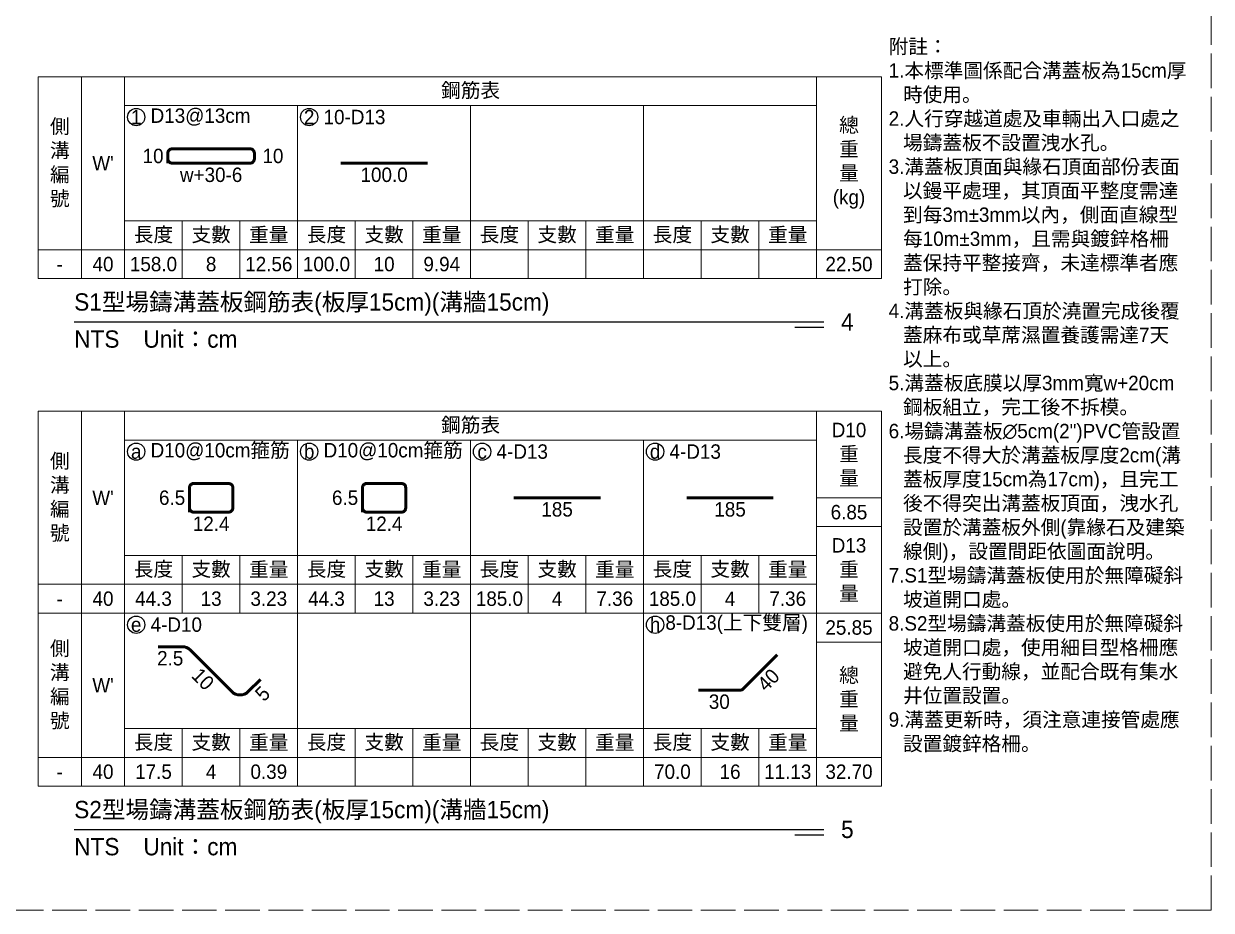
# Model space of a CAD drawing. Extents: x -4891 to 4829, y -5666 to -3242.
# Drawn here: x -602.8 to -190.9, y -4196.3 to -3888.9 of the extents above; entities that cross this region are included whole.
import ezdxf

# ---------------------------------------------------------------- set-up
doc = ezdxf.new("R2010")
doc.units = 0
doc.header["$MEASUREMENT"] = 0
doc.linetypes.add('ACAD_ISO02W100', pattern=[15, 12, -3])
doc.layers.add('一、1.基本-圖框', color=7, linetype='Continuous', lineweight=20)
doc.layers.add('二、5.繪圖-鋼筋', color=60, linetype='Continuous', lineweight=50)
doc.layers.add('一、4.基本-隱藏', color=9, linetype='ACAD_ISO02W100', lineweight=20, plot=False)
doc.layers.add('三、1.文字-說明文字', color=2, linetype='Continuous')
doc.layers.add('三、3.文字-註解文字', color=2, linetype='Continuous')
doc.styles.add('次圖名(詳圖)', font='MS PGothic.ttf', dxfattribs={"height": 6})
doc.styles.add('註解文字', font='MS PGothic.ttf', dxfattribs={"height": 5})

msp = doc.modelspace()

# ---------------------------------------------------------------- linework, layer by layer
at = {"layer": '一、1.基本-圖框'}
for points in [[(-597.759, -3907.296), (-582.759, -3907.296), (-582.759, -3967.296), (-597.759, -3967.296)], [(-582.759, -3907.296), (-567.759, -3907.296), (-567.759, -3967.296), (-582.759, -3967.296)], [(-567.759, -3907.296), (-327.759, -3907.296), (-327.759, -3917.296), (-567.759, -3917.296)], [(-327.759, -3907.296), (-305.259, -3907.296), (-305.259, -3967.296), (-327.759, -3967.296)], [(-507.759, -3917.296), (-567.759, -3917.296), (-567.759, -3957.296), (-507.759, -3957.296)], [(-447.759, -3917.296), (-507.759, -3917.296), (-507.759, -3957.296), (-447.759, -3957.296)], [(-387.759, -3917.296), (-447.759, -3917.296), (-447.759, -3957.296), (-387.759, -3957.296)], [(-327.759, -3917.296), (-387.759, -3917.296), (-387.759, -3957.296), (-327.759, -3957.296)], [(-567.759, -3957.296), (-547.759, -3957.296), (-547.759, -3967.296), (-567.759, -3967.296)], [(-547.759, -3957.296), (-527.759, -3957.296), (-527.759, -3967.296), (-547.759, -3967.296)], [(-527.759, -3957.296), (-507.759, -3957.296), (-507.759, -3967.296), (-527.759, -3967.296)], [(-507.759, -3957.296), (-487.759, -3957.296), (-487.759, -3967.296), (-507.759, -3967.296)], [(-487.759, -3957.296), (-467.759, -3957.296), (-467.759, -3967.296), (-487.759, -3967.296)], [(-467.759, -3957.296), (-447.759, -3957.296), (-447.759, -3967.296), (-467.759, -3967.296)], [(-447.759, -3957.296), (-427.759, -3957.296), (-427.759, -3967.296), (-447.759, -3967.296)], [(-427.759, -3957.296), (-407.759, -3957.296), (-407.759, -3967.296), (-427.759, -3967.296)], [(-407.759, -3957.296), (-387.759, -3957.296), (-387.759, -3967.296), (-407.759, -3967.296)], [(-387.759, -3957.296), (-367.759, -3957.296), (-367.759, -3967.296), (-387.759, -3967.296)], [(-367.759, -3957.296), (-347.759, -3957.296), (-347.759, -3967.296), (-367.759, -3967.296)], [(-347.759, -3957.296), (-327.759, -3957.296), (-327.759, -3967.296), (-347.759, -3967.296)], [(-597.759, -3967.296), (-582.759, -3967.296), (-582.759, -3977.296), (-597.759, -3977.296)], [(-582.759, -3967.296), (-567.759, -3967.296), (-567.759, -3977.296), (-582.759, -3977.296)], [(-567.759, -3967.296), (-547.759, -3967.296), (-547.759, -3977.296), (-567.759, -3977.296)], [(-547.759, -3967.296), (-527.759, -3967.296), (-527.759, -3977.296), (-547.759, -3977.296)], [(-527.759, -3967.296), (-507.759, -3967.296), (-507.759, -3977.296), (-527.759, -3977.296)], [(-507.759, -3967.296), (-487.759, -3967.296), (-487.759, -3977.296), (-507.759, -3977.296)], [(-487.759, -3967.296), (-467.759, -3967.296), (-467.759, -3977.296), (-487.759, -3977.296)], [(-467.759, -3967.296), (-447.759, -3967.296), (-447.759, -3977.296), (-467.759, -3977.296)], [(-447.759, -3967.296), (-427.759, -3967.296), (-427.759, -3977.296), (-447.759, -3977.296)], [(-427.759, -3967.296), (-407.759, -3967.296), (-407.759, -3977.296), (-427.759, -3977.296)], [(-407.759, -3967.296), (-387.759, -3967.296), (-387.759, -3977.296), (-407.759, -3977.296)], [(-387.759, -3967.296), (-367.759, -3967.296), (-367.759, -3977.296), (-387.759, -3977.296)], [(-367.759, -3967.296), (-347.759, -3967.296), (-347.759, -3977.296), (-367.759, -3977.296)], [(-347.759, -3967.296), (-327.759, -3967.296), (-327.759, -3977.296), (-347.759, -3977.296)], [(-327.759, -3967.296), (-305.259, -3967.296), (-305.259, -3977.296), (-327.759, -3977.296)], [(-597.759, -4023.296), (-582.759, -4023.296), (-582.759, -4083.296), (-597.759, -4083.296)], [(-582.759, -4023.296), (-567.759, -4023.296), (-567.759, -4083.296), (-582.759, -4083.296)], [(-567.759, -4023.296), (-327.759, -4023.296), (-327.759, -4033.296), (-567.759, -4033.296)], [(-327.759, -4023.296), (-305.259, -4023.296), (-305.259, -4053.296), (-327.759, -4053.296)], [(-507.759, -4033.296), (-567.759, -4033.296), (-567.759, -4073.296), (-507.759, -4073.296)], [(-447.759, -4033.296), (-507.759, -4033.296), (-507.759, -4073.296), (-447.759, -4073.296)], [(-387.759, -4033.296), (-447.759, -4033.296), (-447.759, -4073.296), (-387.759, -4073.296)], [(-327.759, -4033.296), (-387.759, -4033.296), (-387.759, -4073.296), (-327.759, -4073.296)], [(-327.759, -4053.296), (-305.259, -4053.296), (-305.259, -4063.296), (-327.759, -4063.296)], [(-327.759, -4063.296), (-305.259, -4063.296), (-305.259, -4093.296), (-327.759, -4093.296)], [(-567.759, -4073.296), (-547.759, -4073.296), (-547.759, -4083.296), (-567.759, -4083.296)], [(-547.759, -4073.296), (-527.759, -4073.296), (-527.759, -4083.296), (-547.759, -4083.296)], [(-527.759, -4073.296), (-507.759, -4073.296), (-507.759, -4083.296), (-527.759, -4083.296)], [(-507.759, -4073.296), (-487.759, -4073.296), (-487.759, -4083.296), (-507.759, -4083.296)], [(-487.759, -4073.296), (-467.759, -4073.296), (-467.759, -4083.296), (-487.759, -4083.296)], [(-467.759, -4073.296), (-447.759, -4073.296), (-447.759, -4083.296), (-467.759, -4083.296)], [(-447.759, -4073.296), (-427.759, -4073.296), (-427.759, -4083.296), (-447.759, -4083.296)], [(-427.759, -4073.296), (-407.759, -4073.296), (-407.759, -4083.296), (-427.759, -4083.296)], [(-407.759, -4073.296), (-387.759, -4073.296), (-387.759, -4083.296), (-407.759, -4083.296)], [(-387.759, -4073.296), (-367.759, -4073.296), (-367.759, -4083.296), (-387.759, -4083.296)], [(-367.759, -4073.296), (-347.759, -4073.296), (-347.759, -4083.296), (-367.759, -4083.296)], [(-347.759, -4073.296), (-327.759, -4073.296), (-327.759, -4083.296), (-347.759, -4083.296)], [(-597.759, -4083.296), (-582.759, -4083.296), (-582.759, -4093.296), (-597.759, -4093.296)], [(-582.759, -4083.296), (-567.759, -4083.296), (-567.759, -4093.296), (-582.759, -4093.296)], [(-567.759, -4083.296), (-547.759, -4083.296), (-547.759, -4093.296), (-567.759, -4093.296)], [(-547.759, -4083.296), (-527.759, -4083.296), (-527.759, -4093.296), (-547.759, -4093.296)], [(-527.759, -4083.296), (-507.759, -4083.296), (-507.759, -4093.296), (-527.759, -4093.296)], [(-507.759, -4083.296), (-487.759, -4083.296), (-487.759, -4093.296), (-507.759, -4093.296)], [(-487.759, -4083.296), (-467.759, -4083.296), (-467.759, -4093.296), (-487.759, -4093.296)], [(-467.759, -4083.296), (-447.759, -4083.296), (-447.759, -4093.296), (-467.759, -4093.296)], [(-447.759, -4083.296), (-427.759, -4083.296), (-427.759, -4093.296), (-447.759, -4093.296)], [(-427.759, -4083.296), (-407.759, -4083.296), (-407.759, -4093.296), (-427.759, -4093.296)], [(-407.759, -4083.296), (-387.759, -4083.296), (-387.759, -4093.296), (-407.759, -4093.296)], [(-387.759, -4083.296), (-367.759, -4083.296), (-367.759, -4093.296), (-387.759, -4093.296)], [(-367.759, -4083.296), (-347.759, -4083.296), (-347.759, -4093.296), (-367.759, -4093.296)], [(-347.759, -4083.296), (-327.759, -4083.296), (-327.759, -4093.296), (-347.759, -4093.296)], [(-597.759, -4093.296), (-582.759, -4093.296), (-582.759, -4143.296), (-597.759, -4143.296)], [(-582.759, -4093.296), (-567.759, -4093.296), (-567.759, -4143.296), (-582.759, -4143.296)], [(-507.759, -4093.296), (-567.759, -4093.296), (-567.759, -4133.296), (-507.759, -4133.296)], [(-447.759, -4093.296), (-507.759, -4093.296), (-507.759, -4133.296), (-447.759, -4133.296)], [(-387.759, -4093.296), (-447.759, -4093.296), (-447.759, -4133.296), (-387.759, -4133.296)], [(-327.759, -4093.296), (-387.759, -4093.296), (-387.759, -4133.296), (-327.759, -4133.296)], [(-327.759, -4093.296), (-305.259, -4093.296), (-305.259, -4103.296), (-327.759, -4103.296)], [(-567.759, -4133.296), (-547.759, -4133.296), (-547.759, -4143.296), (-567.759, -4143.296)], [(-547.759, -4133.296), (-527.759, -4133.296), (-527.759, -4143.296), (-547.759, -4143.296)], [(-527.759, -4133.296), (-507.759, -4133.296), (-507.759, -4143.296), (-527.759, -4143.296)], [(-507.759, -4133.296), (-487.759, -4133.296), (-487.759, -4143.296), (-507.759, -4143.296)], [(-487.759, -4133.296), (-467.759, -4133.296), (-467.759, -4143.296), (-487.759, -4143.296)], [(-467.759, -4133.296), (-447.759, -4133.296), (-447.759, -4143.296), (-467.759, -4143.296)], [(-447.759, -4133.296), (-427.759, -4133.296), (-427.759, -4143.296), (-447.759, -4143.296)], [(-427.759, -4133.296), (-407.759, -4133.296), (-407.759, -4143.296), (-427.759, -4143.296)], [(-407.759, -4133.296), (-387.759, -4133.296), (-387.759, -4143.296), (-407.759, -4143.296)], [(-387.759, -4133.296), (-367.759, -4133.296), (-367.759, -4143.296), (-387.759, -4143.296)], [(-367.759, -4133.296), (-347.759, -4133.296), (-347.759, -4143.296), (-367.759, -4143.296)], [(-347.759, -4133.296), (-327.759, -4133.296), (-327.759, -4143.296), (-347.759, -4143.296)], [(-597.759, -4143.296), (-582.759, -4143.296), (-582.759, -4153.296), (-597.759, -4153.296)], [(-582.759, -4143.296), (-567.759, -4143.296), (-567.759, -4153.296), (-582.759, -4153.296)], [(-567.759, -4143.296), (-547.759, -4143.296), (-547.759, -4153.296), (-567.759, -4153.296)], [(-547.759, -4143.296), (-527.759, -4143.296), (-527.759, -4153.296), (-547.759, -4153.296)], [(-527.759, -4143.296), (-507.759, -4143.296), (-507.759, -4153.296), (-527.759, -4153.296)], [(-507.759, -4143.296), (-487.759, -4143.296), (-487.759, -4153.296), (-507.759, -4153.296)], [(-487.759, -4143.296), (-467.759, -4143.296), (-467.759, -4153.296), (-487.759, -4153.296)], [(-467.759, -4143.296), (-447.759, -4143.296), (-447.759, -4153.296), (-467.759, -4153.296)], [(-447.759, -4143.296), (-427.759, -4143.296), (-427.759, -4153.296), (-447.759, -4153.296)], [(-427.759, -4143.296), (-407.759, -4143.296), (-407.759, -4153.296), (-427.759, -4153.296)], [(-407.759, -4143.296), (-387.759, -4143.296), (-387.759, -4153.296), (-407.759, -4153.296)], [(-387.759, -4143.296), (-367.759, -4143.296), (-367.759, -4153.296), (-387.759, -4153.296)], [(-367.759, -4143.296), (-347.759, -4143.296), (-347.759, -4153.296), (-367.759, -4153.296)], [(-347.759, -4143.296), (-327.759, -4143.296), (-327.759, -4153.296), (-347.759, -4153.296)], [(-327.759, -4143.296), (-305.259, -4143.296), (-305.259, -4153.296), (-327.759, -4153.296)]]:
    msp.add_lwpolyline(points, close=True, dxfattribs=at)
at = {"layer": '一、1.基本-圖框', "linetype": 'Continuous'}
msp.add_lwpolyline([(-305.259, -4103.296), (-327.759, -4103.296), (-327.759, -4143.296), (-305.259, -4143.296)], close=True, dxfattribs=at)
at = {"layer": '一、4.基本-隱藏'}
msp.add_lwpolyline([(-970.855, -3689.296), (-190.855, -3689.296), (-190.855, -4196.296), (-970.855, -4196.296)], close=True, dxfattribs=at)
at = {"layer": '三、3.文字-註解文字'}
for points in [[(-585.259, -3992.296), (-325.259, -3992.296)], [(-325.259, -3994.296), (-335.259, -3994.296)], [(-585.259, -4168.296), (-325.259, -4168.296)], [(-325.259, -4170.296), (-335.259, -4170.296)]]:
    msp.add_lwpolyline(points, dxfattribs=at)
for centre in [(-563.759, -3921.296), (-503.759, -3921.296), (-563.759, -4037.296), (-503.759, -4037.296), (-443.759, -4037.296), (-383.759, -4037.296), (-563.759, -4097.296), (-383.759, -4097.296)]:
    msp.add_circle(centre, 3, dxfattribs=at)
at = {"layer": '二、5.繪圖-鋼筋'}
msp.add_lwpolyline([(-524.259, -3937.296), (-551.259, -3937.296, -0.4142136), (-552.759, -3935.796), (-552.759, -3933.796, -0.4142136), (-551.259, -3932.296), (-524.259, -3932.296, -0.4142136), (-522.759, -3933.796), (-522.759, -3935.796, -0.4142136)], format="xyb", close=True, dxfattribs=at)
at = {"layer": '二、5.繪圖-鋼筋', "linetype": 'Continuous'}
for points in [[(-552.759, -3934.796), (-552.759, -3937.296)], [(-545.259, -4053.296), (-545.259, -4058.296)], [(-485.259, -4053.296), (-485.259, -4058.296)]]:
    msp.add_lwpolyline(points, dxfattribs=at)
at = {"layer": '二、5.繪圖-鋼筋'}
for points in [[(-492.759, -3937.296), (-462.759, -3937.296)], [(-432.759, -4053.296), (-402.759, -4053.296)], [(-372.759, -4053.296), (-342.759, -4053.296)]]:
    msp.add_lwpolyline(points, dxfattribs=at)
for points in [[(-530.259, -4056.796, -0.4142136), (-531.759, -4058.296), (-543.759, -4058.296, -0.4142136), (-545.259, -4056.796), (-545.259, -4049.796, -0.4142136), (-543.759, -4048.296), (-531.759, -4048.296, -0.4142136), (-530.259, -4049.796), (-530.259, -4056.796)], [(-470.259, -4056.796, -0.4142136), (-471.759, -4058.296), (-483.759, -4058.296, -0.4142136), (-485.259, -4056.796), (-485.259, -4049.796, -0.4142136), (-483.759, -4048.296), (-471.759, -4048.296, -0.4142136), (-470.259, -4049.796), (-470.259, -4056.796)], [(-556.131, -4104.924), (-547.787, -4104.924, -0.1989124), (-544.959, -4106.096), (-530.559, -4120.496, 0.4142136), (-524.902, -4120.496), (-520.66, -4116.253)], [(-368.683, -4119.977), (-354.305, -4119.977, 0.1989124), (-353.244, -4119.538), (-341.393, -4107.687)]]:
    msp.add_lwpolyline(points, format="xyb", dxfattribs=at)

# ---------------------------------------------------------------- texts
at = {"layer": '一、1.基本-圖框', "char_height": 5, "attachment_point": 5, "style": '註解文字'}
for s, width, insert in [('{\\fMS PGothic|b0|i0|c128|p34;鋼筋表}', 128.86758, (-447.759, -3912.296)), ('側溝編號', 5, (-590.259, -3937.296)), ('總{\\fMS PGothic|b0|i0|c128|p34;重量(kg)}', 5, (-316.509, -3937.296)), ("W'", 17.80786, (-575.259, -3937.296)), ('{\\fMS PGothic|b0|i0|c128|p34;長度}', 17.80786, (-557.759, -3962.296)), ('支數', 17.80786, (-537.759, -3962.296)), ('重量', 17.80786, (-517.759, -3962.296)), ('{\\fMS PGothic|b0|i0|c128|p34;長度}', 17.80786, (-497.759, -3962.296)), ('支數', 17.80786, (-477.759, -3962.296)), ('重量', 17.80786, (-457.759, -3962.296)), ('{\\fMS PGothic|b0|i0|c128|p34;長度}', 17.80786, (-437.759, -3962.296)), ('支數', 17.80786, (-417.759, -3962.296)), ('重量', 17.80786, (-397.759, -3962.296)), ('{\\fMS PGothic|b0|i0|c128|p34;長度}', 17.80786, (-377.759, -3962.296)), ('支數', 17.80786, (-357.759, -3962.296)), ('重量', 17.80786, (-337.759, -3962.296)), ('{\\fMS PGothic|b0|i0|c128|p34;鋼筋表}', 128.86758, (-447.759, -4028.296)), ('{\\fMS PGothic|b0|i0|c128|p34;D10\\P重量}', 5, (-316.509, -4038.296)), ('側溝編號', 5, (-590.259, -4053.296)), ("W'", 17.80786, (-575.259, -4053.296)), ('{\\fMS PGothic|b0|i0|c128|p34;D13\\P重量}', 5, (-316.509, -4078.296)), ('{\\fMS PGothic|b0|i0|c128|p34;長度}', 17.80786, (-557.759, -4078.296)), ('支數', 17.80786, (-537.759, -4078.296)), ('重量', 17.80786, (-517.759, -4078.296)), ('{\\fMS PGothic|b0|i0|c128|p34;長度}', 17.80786, (-497.759, -4078.296)), ('支數', 17.80786, (-477.759, -4078.296)), ('重量', 17.80786, (-457.759, -4078.296)), ('{\\fMS PGothic|b0|i0|c128|p34;長度}', 17.80786, (-437.759, -4078.296)), ('支數', 17.80786, (-417.759, -4078.296)), ('重量', 17.80786, (-397.759, -4078.296)), ('{\\fMS PGothic|b0|i0|c128|p34;長度}', 17.80786, (-377.759, -4078.296)), ('支數', 17.80786, (-357.759, -4078.296)), ('重量', 17.80786, (-337.759, -4078.296)), ('側溝編號', 5, (-590.259, -4118.296)), ('總重量', 5, (-316.509, -4123.296)), ("W'", 17.80786, (-575.259, -4118.296)), ('{\\fMS PGothic|b0|i0|c128|p34;長度}', 17.80786, (-557.759, -4138.296)), ('支數', 17.80786, (-537.759, -4138.296)), ('重量', 17.80786, (-517.759, -4138.296)), ('{\\fMS PGothic|b0|i0|c128|p34;長度}', 17.80786, (-497.759, -4138.296)), ('支數', 17.80786, (-477.759, -4138.296)), ('重量', 17.80786, (-457.759, -4138.296)), ('{\\fMS PGothic|b0|i0|c128|p34;長度}', 17.80786, (-437.759, -4138.296)), ('支數', 17.80786, (-417.759, -4138.296)), ('重量', 17.80786, (-397.759, -4138.296)), ('{\\fMS PGothic|b0|i0|c128|p34;長度}', 17.80786, (-377.759, -4138.296)), ('支數', 17.80786, (-357.759, -4138.296)), ('重量', 17.80786, (-337.759, -4138.296))]:
    msp.add_mtext_dynamic_manual_height_columns(s, width=width, gutter_width=30, heights=[0], dxfattribs=dict(at, insert=insert))
at = {"layer": '三、1.文字-說明文字', "insert": (-302.759, -3894.296), "char_height": 5, "attachment_point": 1, "style": '註解文字'}
msp.add_mtext_dynamic_manual_height_columns('{\\fMS PGothic|b0|i0|c128|p34;附註：\\P\\pi-5,l5;1.本標準圖係配合溝蓋板為15cm厚時使用。\\P2.人行穿越道處及車輛出入口處之場鑄蓋板不設置洩水孔。\\P3.溝蓋板頂面與緣石頂面部份表面以鏝平處理，其頂面平整度需達到每3m±3mm以\\fPMingLiU|b0|i0|c136|p18;內\\fMS PGothic|b0|i0|c128|p34;，側面直線型每10m±3mm，且需與鍍鋅格柵蓋保持平整接齊，未達標準者應打除。\\P4.溝蓋板與緣石頂於澆置完成後覆蓋麻布或草蓆濕置養護需達7天以上。\\P5.溝蓋板底膜以厚3mm寬w+20cm鋼板組立，完工後不拆模。\\P6.場鑄溝蓋板∅5cm(2")PVC管設置長度不得大於溝蓋板厚度2cm(溝蓋板厚度15cm為17cm)，且完工後不得突出溝蓋板頂面，洩水孔設置於溝蓋板外側(靠緣石及建築線側)，設置間距依圖面\\fPMingLiU|b0|i0|c136|p18;說\\fMS PGothic|b0|i0|c128|p34;明。\\P7.S1型場鑄溝蓋板使用於無障礙斜坡道開口處。\\P8.S2型場鑄溝蓋板使用於無障礙斜坡道開口處，使用細目型格柵應避免人行動線，並配合既有集水井位置設置。\\P9.溝蓋更新時，須注意連接管處應設置鍍鋅格柵。}', width=103.18814, gutter_width=30, heights=[0], dxfattribs=at)
at = {"layer": '三、3.文字-註解文字'}
for s, width, gutter_width, insert, char_height, attachment_point, style in [('1', 8.38231, 30, (-563.759, -3921.296), 5, 5, '註解文字'), ('{\\fMS PGothic|b0|i0|c128|p34;D13@1}3{\\fMS PGothic|b0|i0|c128|p34;cm}', 6.06582, 30, (-558.759, -3921.296), 5, 4, '註解文字'), ('2', 8.38231, 30, (-503.759, -3921.296), 5, 5, '註解文字'), ('10{\\fMS PGothic|b0|i0|c128|p34;-D13}', 6.06582, 30, (-498.759, -3921.296), 5, 4, '註解文字'), ('{\\fMS PGothic|b0|i0|c128|p34;10}', 8.83098, 25, (-554.259, -3934.796), 5, 6, '註解文字'), ('\\pi1.29049;{\\fMS PGothic|b0|i0|c128|p34;10}', 8.83098, 25, (-521.259, -3934.796), 5, 4, '註解文字'), ('{\\fMS PGothic|b0|i0|c128|p34;w+30-6}', 5.41119, 25, (-537.759, -3938.796), 5, 2, '註解文字'), ('{\\fMS PGothic|b0|i0|c128|p34;100.0}', 5.41119, 25, (-477.759, -3938.796), 5, 2, '註解文字'), ('40', 9.06048, 30, (-575.259, -3972.296), 5, 5, '註解文字'), ('158.0', 9.06048, 30, (-557.759, -3972.296), 5, 5, '註解文字'), ('8', 9.06048, 30, (-537.759, -3972.296), 5, 5, '註解文字'), ('12.56', 9.06048, 30, (-517.759, -3972.296), 5, 5, '註解文字'), ('100.0', 9.06048, 30, (-497.759, -3972.296), 5, 5, '註解文字'), ('10', 9.06048, 30, (-477.759, -3972.296), 5, 5, '註解文字'), ('9.94', 9.06048, 30, (-457.759, -3972.296), 5, 5, '註解文字'), ('22.50', 9.06048, 30, (-316.509, -3972.296), 5, 5, '註解文字'), ('-', 9.06048, 30, (-590.259, -3972.296), 5, 5, '註解文字'), ('S{\\fMS PGothic|b0|i0|c128|p34;1型場鑄溝蓋板鋼筋表(板厚15cm)}(溝牆15cm)', 215.37549, 15, (-585.259, -3986.296), 6, 4, '次圖名(詳圖)'), ('4', 3, 15, (-319.259, -3992.296), 6, 4, '次圖名(詳圖)'), ('NTS{\\fMS PGothic|b0|i0|c128|p34;^IUnit：cm}', 136.03259, 15, (-585.259, -3998.296), 6, 4, '次圖名(詳圖)'), ('a', 8.38231, 30, (-563.759, -4037.296), 5, 5, '註解文字'), ('{\\fMS PGothic|b0|i0|c128|p34;D10@10cm}箍筋', 47.56963, 30, (-558.759, -4037.296), 5, 4, '註解文字'), ('b', 8.38231, 30, (-503.759, -4037.296), 5, 5, '註解文字'), ('{\\fMS PGothic|b0|i0|c128|p34;D10@10cm}箍筋', 48.34498, 30, (-498.759, -4037.296), 5, 4, '註解文字'), ('c', 8.38231, 30, (-443.759, -4037.296), 5, 5, '註解文字'), ('4{\\fMS PGothic|b0|i0|c128|p34;-D13}', 6.06582, 30, (-438.759, -4037.296), 5, 4, '註解文字'), ('d', 8.38231, 30, (-383.759, -4037.296), 5, 5, '註解文字'), ('4{\\fMS PGothic|b0|i0|c128|p34;-D13}', 6.06582, 30, (-378.759, -4037.296), 5, 4, '註解文字'), ('{\\fMS PGothic|b0|i0|c128|p34;6.5}', 8.83098, 25, (-546.759, -4053.296), 5, 6, '註解文字'), ('{\\fMS PGothic|b0|i0|c128|p34;6.5}', 8.83098, 25, (-486.759, -4053.296), 5, 6, '註解文字'), ('{\\fMS PGothic|b0|i0|c128|p34;185}', 5.41119, 25, (-417.759, -4054.796), 5, 2, '註解文字'), ('{\\fMS PGothic|b0|i0|c128|p34;185}', 5.41119, 25, (-357.759, -4054.796), 5, 2, '註解文字'), ('6.85', 9.06048, 30, (-316.509, -4058.296), 5, 5, '註解文字'), ('{\\fMS PGothic|b0|i0|c128|p34;12.4}', 5.41119, 25, (-537.759, -4059.796), 5, 2, '註解文字'), ('{\\fMS PGothic|b0|i0|c128|p34;12.4}', 5.41119, 25, (-477.759, -4059.796), 5, 2, '註解文字'), ('40', 9.06048, 30, (-575.259, -4088.296), 5, 5, '註解文字'), ('44.3', 9.06048, 30, (-557.759, -4088.296), 5, 5, '註解文字'), ('13', 9.06048, 30, (-537.759, -4088.296), 5, 5, '註解文字'), ('3.23', 9.06048, 30, (-517.759, -4088.296), 5, 5, '註解文字'), ('44.3', 9.06048, 30, (-497.759, -4088.296), 5, 5, '註解文字'), ('13', 9.06048, 30, (-477.759, -4088.296), 5, 5, '註解文字'), ('3.23', 9.06048, 30, (-457.759, -4088.296), 5, 5, '註解文字'), ('185.0', 9.06048, 30, (-437.759, -4088.296), 5, 5, '註解文字'), ('4', 9.06048, 30, (-417.759, -4088.296), 5, 5, '註解文字'), ('7.36', 9.06048, 30, (-397.759, -4088.296), 5, 5, '註解文字'), ('185.0', 9.06048, 30, (-377.759, -4088.296), 5, 5, '註解文字'), ('4', 9.06048, 30, (-357.759, -4088.296), 5, 5, '註解文字'), ('7.36', 9.06048, 30, (-337.759, -4088.296), 5, 5, '註解文字'), ('-', 9.06048, 30, (-590.259, -4088.296), 5, 5, '註解文字'), ('{\\fMS PGothic|b0|i0|c128|p34;8-D13(}上下雙{\\fMS PGothic|b0|i0|c128|p34;層)}', 52.84713, 30, (-380.211, -4097.296), 5, 4, '註解文字'), ('e', 8.38231, 30, (-563.759, -4097.296), 5, 5, '註解文字'), ('4-D10', 6.06582, 30, (-558.759, -4097.296), 5, 4, '註解文字'), ('h', 8.38231, 30, (-383.759, -4097.296), 5, 5, '註解文字'), ('25.85', 9.06048, 30, (-316.509, -4098.296), 5, 5, '註解文字'), ('{\\fMS PGothic|b0|i0|c128|p34;2.5}', 5.41119, 25, (-551.959, -4106.424), 5, 2, '註解文字'), ('{\\fMS PGothic|b0|i0|c128|p34;30}', 5.41119, 25, (-361.494, -4121.477), 5, 2, '註解文字'), ('40', 9.06048, 30, (-575.259, -4148.296), 5, 5, '註解文字'), ('17.5', 9.06048, 30, (-557.759, -4148.296), 5, 5, '註解文字'), ('4', 9.06048, 30, (-537.759, -4148.296), 5, 5, '註解文字'), ('0.39', 9.06048, 30, (-517.759, -4148.296), 5, 5, '註解文字'), ('70.0', 9.06048, 30, (-377.759, -4148.296), 5, 5, '註解文字'), ('16', 9.06048, 30, (-357.759, -4148.296), 5, 5, '註解文字'), ('11.13', 9.06048, 30, (-337.759, -4148.296), 5, 5, '註解文字'), ('32.70', 9.06048, 30, (-316.509, -4148.296), 5, 5, '註解文字'), ('-', 9.06048, 30, (-590.259, -4148.296), 5, 5, '註解文字'), ('S{\\fMS PGothic|b0|i0|c128|p34;2型場鑄溝蓋板鋼筋表(板厚15cm)}(溝牆15cm)', 215.37549, 15, (-585.259, -4162.296), 6, 4, '次圖名(詳圖)'), ('5', 3, 15, (-319.259, -4168.296), 6, 4, '次圖名(詳圖)'), ('NTS{\\fMS PGothic|b0|i0|c128|p34;^IUnit：cm}', 136.03259, 15, (-585.259, -4174.296), 6, 4, '次圖名(詳圖)')]:
    msp.add_mtext_dynamic_manual_height_columns(s, width=width, gutter_width=gutter_width, heights=[0], dxfattribs=dict(at, insert=insert, char_height=char_height, attachment_point=attachment_point, style=style))
at = {"layer": '三、3.文字-註解文字', "char_height": 5, "attachment_point": 2, "style": '註解文字'}
for s, insert, rotation in [('{\\fMS PGothic|b0|i0|c128|p34;10}', (-538.82, -4114.356), 314.93188), ('{\\fMS PGothic|b0|i0|c128|p34;40}', (-346.258, -4114.673), 45.18682), ('{\\fMS PGothic|b0|i0|c128|p34;5}', (-521.72, -4119.435), 45.41649)]:
    msp.add_mtext_dynamic_manual_height_columns(s, width=5.41119, gutter_width=25, heights=[0], dxfattribs=dict(at, insert=insert, rotation=rotation))

doc.saveas('drawing.dxf')
